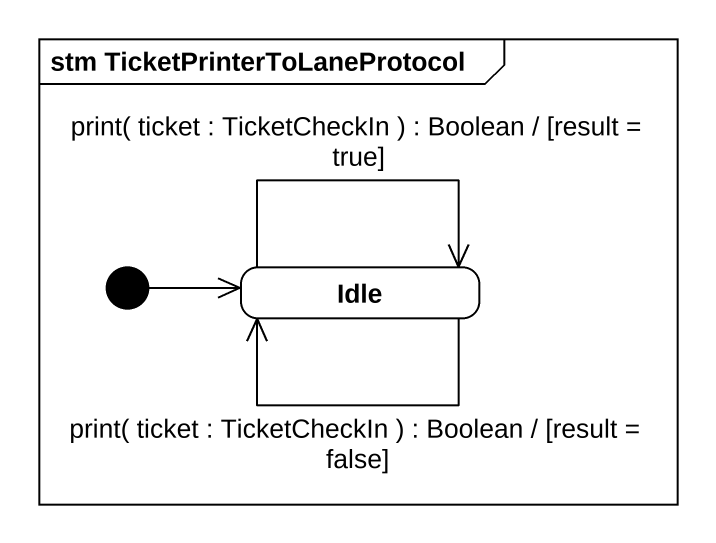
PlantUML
@startuml
mainframe stm TicketPrinterToLaneProtocol
hide empty description
state Idle
[*] -right-> Idle
Idle --> Idle : print( ticket : TicketCheckIn ) : Boolean / [result = false]
Idle --> Idle : print( ticket : TicketCheckIn ) : Boolean / [result = true]
@enduml
